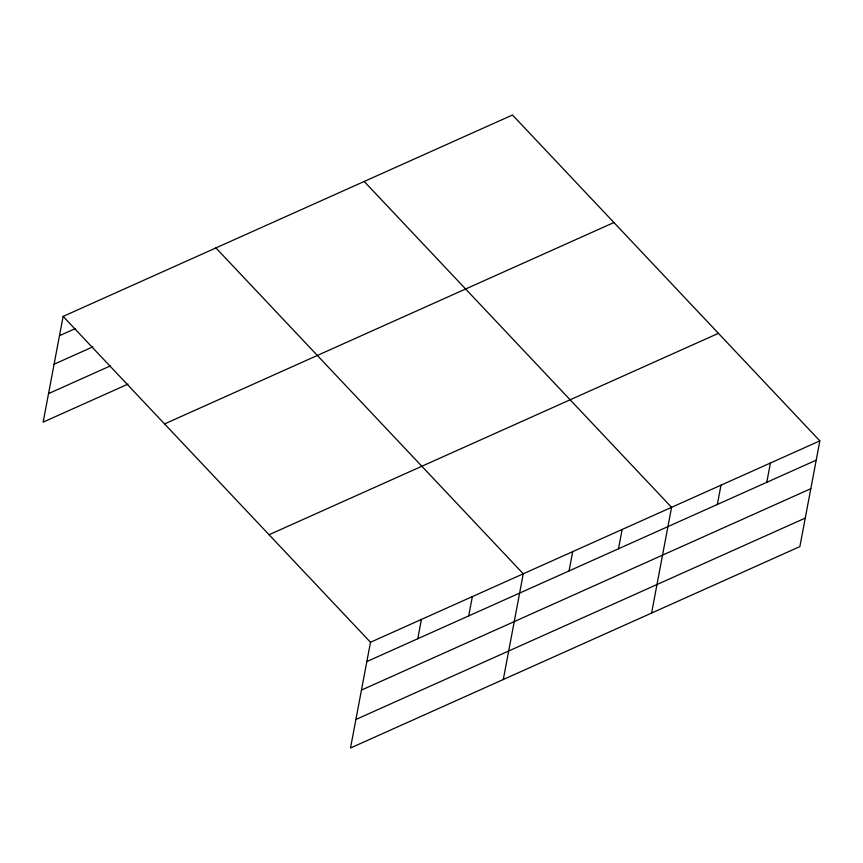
<?xml version="1.0" encoding="UTF-8"?>
<svg xmlns="http://www.w3.org/2000/svg" width="863" height="863" viewBox="0 0 863 863"><rect width="100%" height="100%" fill="white"/><g stroke="black" fill="none" stroke-linecap="round" stroke-linejoin="round"><path stroke-width="1.29" d="M63.128 316.397L370.497 642.255L350.507 747.994L799.872 546.603L819.85 440.874L512.493 115.006L63.128 316.397L43.15 422.126L128.026 384.089M417.778 638.728L421.424 619.44M468.695 615.912L472.341 596.613M503.291 679.526L523.269 573.787L215.912 247.918M569.062 570.928L572.708 551.63M618.491 548.782L622.137 529.483M651.587 613.064L671.565 507.325L364.197 181.467M717.347 504.477L720.993 485.179M766.775 482.32L770.422 463.021M59.482 335.685L75.243 328.62M54.089 364.218L92.891 346.829M48.544 393.604L110.378 365.89M164.563 423.927L613.917 222.535M269.062 534.726L718.415 333.334M370.497 642.255L819.85 440.874M366.851 661.554L816.204 460.162M361.457 690.076L810.81 488.695M355.901 719.472L805.265 518.08"/></g></svg>
